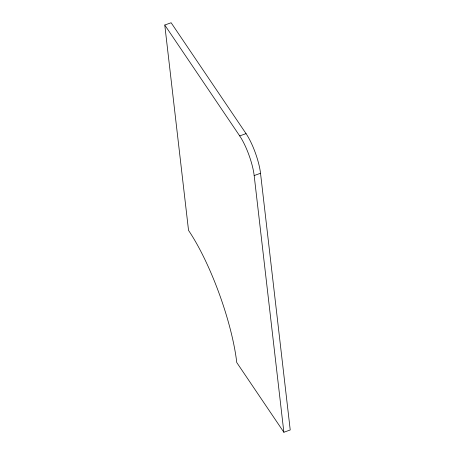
<?xml version="1.0" encoding="UTF-8"?>
<svg xmlns="http://www.w3.org/2000/svg" width="455" height="455" viewBox="0 0 455 455"><rect width="100%" height="100%" fill="white"/><g stroke="black" fill="none" stroke-linecap="round" stroke-linejoin="round"><path stroke-width="0.68" d="M164.773 25.031L171.131 22.75L246.058 133.628A29.854 7.286 70.3 0 1 260.527 173.275L290.227 429.969L283.869 432.25L236.765 362.55A99.503 24.28 70.3 0 0 188.535 230.384L164.773 25.031L239.7 135.909A29.854 7.286 70.3 0 1 254.169 175.556L283.869 432.25M239.7 135.909L246.058 133.628M254.169 175.556L260.527 173.275"/></g></svg>
